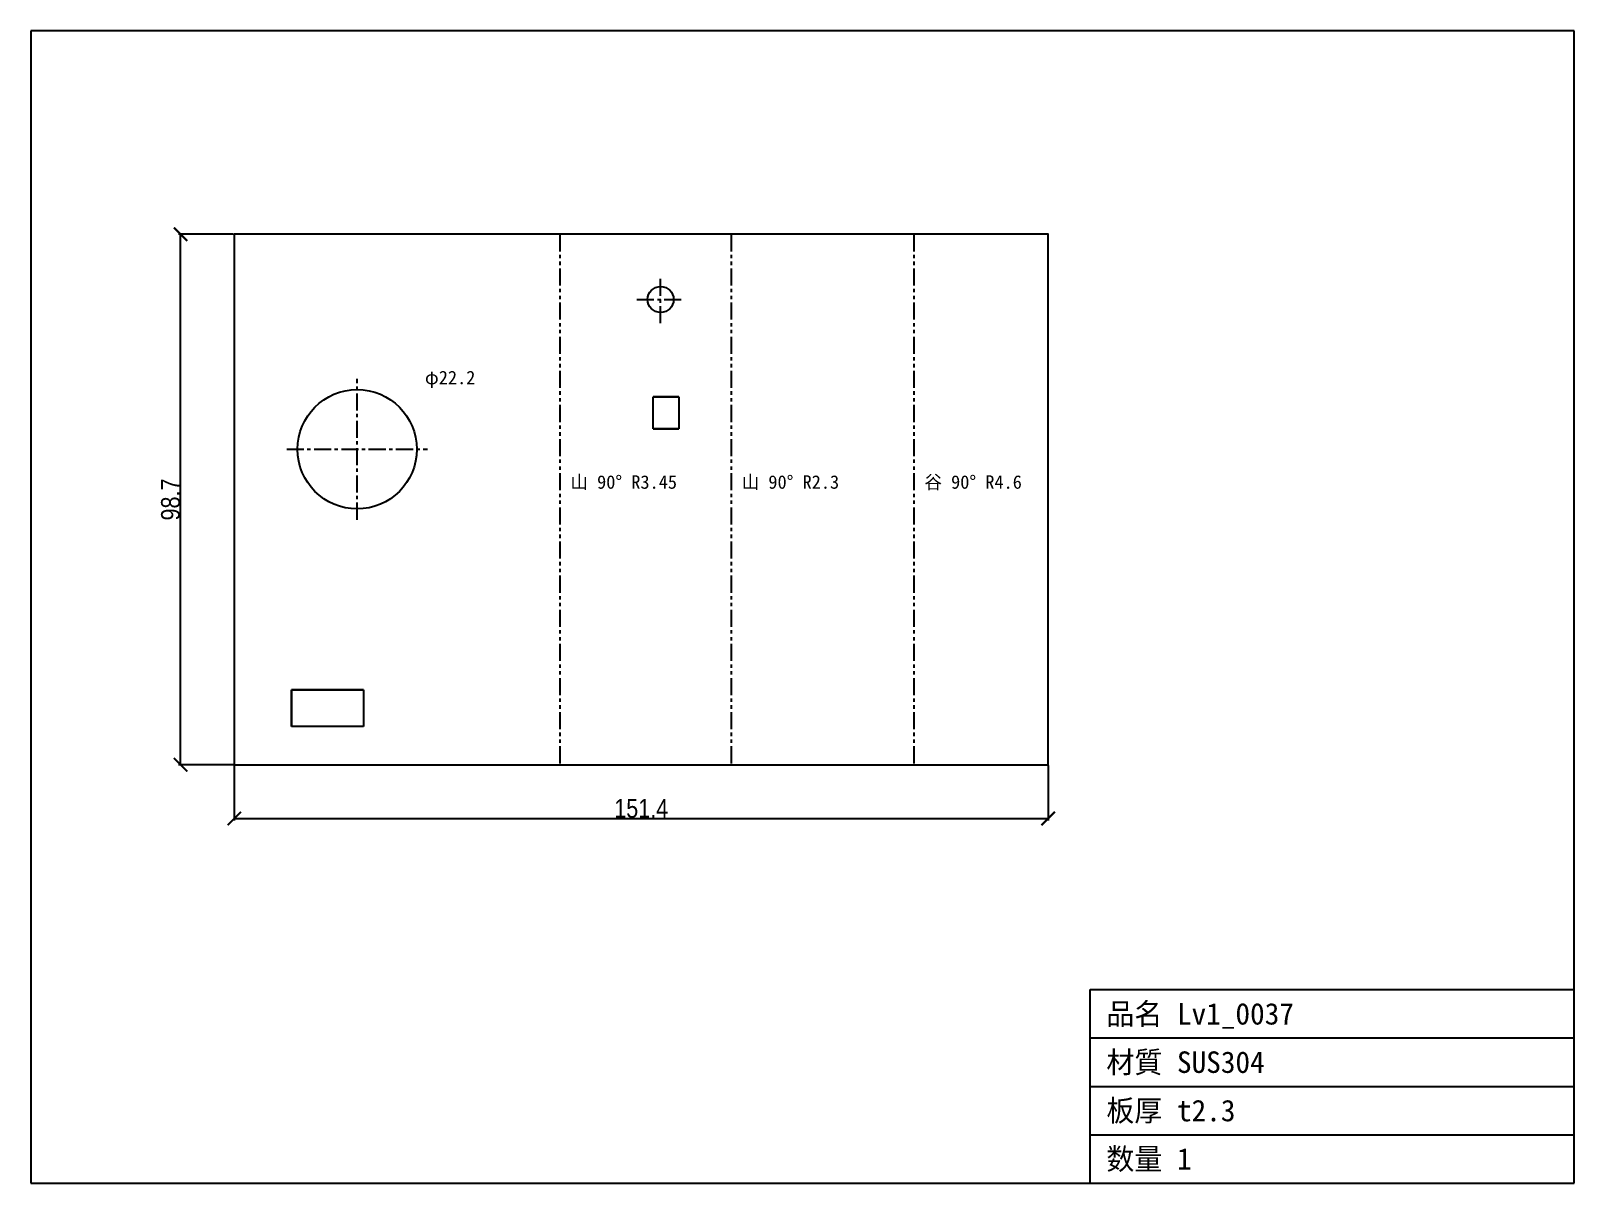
# Model space of a CAD drawing. Header units: millimetres. Extents: x -38 to 249, y -78 to 137.
import ezdxf

# ---------------------------------------------------------------- set-up
doc = ezdxf.new("R2010")
doc.units = ezdxf.units.MM
doc.linetypes.add('CENTER', pattern=[5.08, 3.175, -0.635, 0.635, -0.635])
doc.linetypes.add('PHANTOM', pattern=[6.35, 3.175, -0.635, 0.635, -0.635, 0.635, -0.635])
for name, color, linetype in [('1', 7, 'Continuous'), ('10', 7, 'Continuous'), ('14', 7, 'Continuous'), ('17', 7, 'Continuous'), ('2', 7, 'Continuous'), ('8', 7, 'Continuous')]:
    doc.layers.add(name, color=color, linetype=linetype)
doc.styles.add('OpenSansCondensed-Light', font='OpenSansCondensed-Light.ttf')
doc.dimstyles.new('EZDXF', dxfattribs={"dimtxt": 0.25, "dimasz": 0.175, "dimexe": 0.375, "dimexo": 0.125, "dimgap": 0.1, "dimtad": 1, "dimlfac": 100, "dimzin": 12, "dimdsep": 46, "dimtxsty": 'OpenSansCondensed-Light', "dimblk": 'ARCHTICK', "dimcen": 2.5, "dimazin": 3, "dimtfac": 0.5, "dimtmove": 2, "dimatfit": 3})

# ---------------------------------------------------------------- blocks, each defined once
blk = doc.blocks.new('HOLE_D4_84')
blk.add_circle((0, 0), 2.42)
blk = doc.blocks.new('_ARCHTICK')
at = {"color": 0, "linetype": 'BYBLOCK', "const_width": 0.15}
blk.add_lwpolyline([(-0.5, -0.5), (0.5, 0.5)], dxfattribs=at)

msp = doc.modelspace()

# ---------------------------------------------------------------- linework, layer by layer
at = {"layer": '10', "color": 1, "linetype": 'CENTER'}
for p, q in [((79.3, 82.13), (79.3, 90.97)), ((74.88, 86.55), (83.72, 86.55)), ((22.85, 45.58), (22.85, 71.78)), ((9.75, 58.68), (35.95, 58.68))]:
    msp.add_line(p, q, dxfattribs=at)
at = {"layer": '14', "color": 4, "linetype": 'PHANTOM'}
for p, q in [((60.53, 98.68), (60.53, 0)), ((92.39, 98.68), (92.39, 0)), ((126.38, 98.68), (126.38, 0))]:
    msp.add_line(p, q, dxfattribs=at)
at = {"layer": '17', "color": 7, "linetype": 'CONTINUOUS'}
for p, q in [((77.94, 68.47), (82.71, 68.47)), ((82.71, 68.47), (77.94, 68.47)), ((77.94, 62.51), (77.94, 68.47)), ((82.71, 68.47), (82.71, 62.51)), ((82.71, 62.51), (77.94, 62.51)), ((77.94, 62.51), (82.71, 62.51)), ((10.65, 7.08), (10.65, 13.96)), ((10.65, 13.95), (10.65, 7.08)), ((10.65, 13.95), (24.03, 13.95)), ((24.03, 13.95), (10.65, 13.95)), ((24.03, 13.95), (24.03, 7.08)), ((16.31, 7.08), (10.65, 7.08)), ((24.03, 7.08), (16.31, 7.08))]:
    msp.add_line(p, q, dxfattribs=at)
msp.add_lwpolyline([(0, 98.68), (0, 0), (151.38, 0), (151.38, 98.68)], close=True, dxfattribs=at)
msp.add_circle((22.85, 58.68), 11.1, dxfattribs=at)
at = {"layer": '2', "color": 7, "linetype": 'CONTINUOUS'}
for p, q in [((249.22, 136.53), (-37.84, 136.53)), ((-37.84, 136.53), (-37.84, -77.84)), ((249.22, -77.84), (249.22, 136.53)), ((159.22, -77.84), (159.22, -41.84)), ((159.22, -41.84), (249.22, -41.84)), ((159.22, -50.84), (249.22, -50.84)), ((159.22, -59.84), (249.22, -59.84)), ((159.22, -68.84), (249.22, -68.84)), ((-37.84, -77.84), (249.22, -77.84))]:
    msp.add_line(p, q, dxfattribs=at)

# ---------------------------------------------------------------- block references
at = {"layer": '17', "color": 7, "linetype": 'CONTINUOUS'}
msp.add_blockref('HOLE_D4_84', (79.3, 86.55), dxfattribs=at)

# ---------------------------------------------------------------- texts
at = {"layer": '8', "color": 2}
for s, height, p in [('φ22.2', 2.5, (35.45, 70.78)), ('山 90° R3.45', 2.5, (62.53, 51.34)), ('山 90° R2.3', 2.5, (94.39, 51.34)), ('谷 90° R4.6', 2.5, (128.38, 51.34)), ('品名 Lv1_0037', 4, (162.22, -48.34)), ('材質 SUS304', 4, (162.22, -57.34)), ('板厚 t2.3', 4, (162.22, -66.34)), ('数量 1', 4, (162.22, -75.34))]:
    msp.add_text(s, height=height, dxfattribs=at).set_placement(p)

# ---------------------------------------------------------------- dimensions: what is measured, and where the dimension line sits
at = {"layer": '1', "color": 2}
msp.add_linear_dim(base=(-10, 0), p1=(0, 0), p2=(0, 98.68), angle=90, dimstyle='EZDXF', override={"dimtxt": 3.5, "dimasz": 2.5, "dimdec": 1, "dimlfac": 1}, dxfattribs=at).render()
msp.add_linear_dim(base=(0, -10), p1=(0, 0), p2=(151.38, 0), dimstyle='EZDXF', override={"dimtxt": 3.5, "dimasz": 2.5, "dimdec": 1, "dimlfac": 1}, dxfattribs=at).render()

doc.saveas('drawing.dxf')
